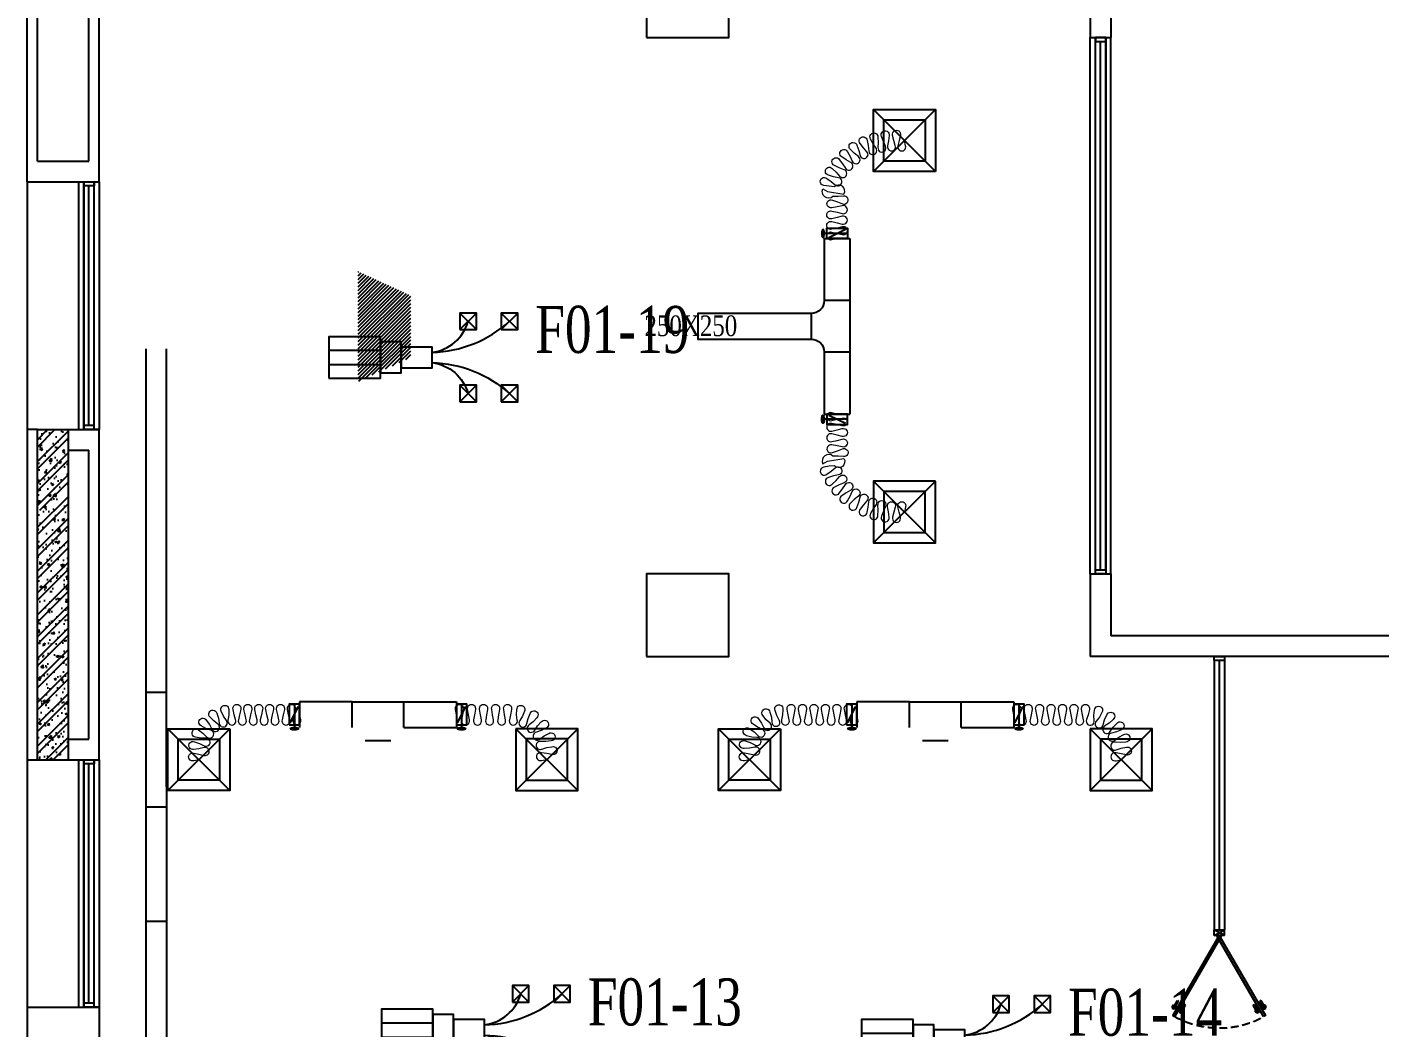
# Model space of a CAD drawing. Header units: metres. Extents: x 352651 to 530851, y -87517 to -24441.
# Drawn here: x 368733 to 381839, y -44860 to -35160 of the extents above; entities that cross this region are included whole.
import ezdxf

# ---------------------------------------------------------------- set-up
doc = ezdxf.new("R2010")
doc.units = ezdxf.units.M
doc.header["$LTSCALE"] = 300
doc.header["$MEASUREMENT"] = 0
doc.linetypes.add('DASHED2', pattern=[0.375, 0.25, -0.125])
for name, color, linetype in [('CUA', 8, 'CONTINUOUS'), ('CUAGIO', 2, 'CONTINUOUS'), ('DIFFUSER', 4, 'CONTINUOUS'), ('DUCT', 2, 'CONTINUOUS'), ('FCU', 1, 'CONTINUOUS'), ('FLEX', 5, 'CONTINUOUS'), ('HATCH', 145, 'CONTINUOUS'), ('KHUAT', 8, 'DASHED2'), ('KICH-THUOC', 9, 'CONTINUOUS'), ('KT', 1, 'CONTINUOUS'), ('THAY', 9, 'CONTINUOUS'), ('TUONG', 7, 'CONTINUOUS'), ('vach', 6, 'CONTINUOUS')]:
    doc.layers.add(name, color=color, linetype=linetype)
doc.layers.add('noi mem', color=5, linetype='BATTING', lineweight=0)
doc.styles.add('PHU', font='vntimeh.shx', dxfattribs={"width": 0.8})
doc.styles.add('ROMANS', font='romans.shx', dxfattribs={"width": 0.75, "bigfont": 'romancvn.shx'})
doc.linetypes.add('BATTING', pattern='A,0.0001,-0.1,[134,ltypeshp.shx,S=0.1,R=0,X=-0.1,Y=0],-0.2,[134,ltypeshp.shx,S=0.1,R=180,X=0.1,Y=0],-0.1', length=0.4001)

# ---------------------------------------------------------------- blocks, each defined once
blk = doc.blocks.new('cot1')
at = {"layer": 'vach'}
blk.add_lwpolyline([(-400, -400), (400, -400), (400, 400), (-400, 400)], close=True, dxfattribs=at)
blk = doc.blocks.new('SAD')
at = {"layer": 'CUAGIO', "color": 8}
for p, q in [((-300, -300), (300, 300)), ((300, -300), (-300, 300))]:
    blk.add_line(p, q, dxfattribs=at)
at = {"layer": 'CUAGIO'}
blk.add_lwpolyline([(300, -300), (300, 300), (-300, 300), (-300, -300)], close=True, dxfattribs=at)
at = {"layer": 'CUAGIO', "color": 8}
blk.add_lwpolyline([(200, -200), (200, 200), (-200, 200), (-200, -200)], close=True, dxfattribs=at)
blk = doc.blocks.new('1-van gio D200')
at = {"layer": 'CUAGIO'}
h = blk.add_hatch(dxfattribs=at)
h.set_pattern_fill('ANSI31', color=256, scale=100, style=0)
edge = h.paths.add_edge_path()
edge.add_ellipse((486127, -58494), major_axis=(-38.1, 0), ratio=0.310482, start_angle=0, end_angle=360, ccw=False)
for p, q in [((486167, -58437), (486087, -58277)), ((486127, -58257), (486127, -58494))]:
    blk.add_line(p, q, dxfattribs=at)
blk.add_lwpolyline([(486177, -58457), (486077, -58457), (486077, -58257), (486177, -58257)], close=True, dxfattribs=at)
at = {"layer": 'CUAGIO', "const_width": 3}
for points in [[(486167, -58437), (486087, -58277)], [(486127, -58257), (486127, -58494)]]:
    blk.add_lwpolyline(points, dxfattribs=at)
at = {"layer": 'CUAGIO', "const_width": 5.35}
blk.add_lwpolyline([(486131, -58357, -1), (486123, -58357, -1)], format="xyb", close=True, dxfattribs=at)
at = {"layer": 'CUAGIO', "extrusion": (0, 0, -1)}
blk.add_ellipse((486127, -58494), major_axis=(-38.1, 0), ratio=0.310482, start_param=-1.570796, end_param=4.712389, dxfattribs=at)
blk = doc.blocks.new('FCU_STD')
at = {"layer": 'DIFFUSER', "ltscale": 1.5}
for p, q in [((370, 270), (530, 430)), ((370, 430), (530, 270)), ((770, 270), (930, 430)), ((770, 430), (930, 270)), ((370, -430), (530, -270)), ((370, -270), (530, -430)), ((770, -430), (930, -270)), ((770, -270), (930, -430))]:
    blk.add_line(p, q, dxfattribs=at)
at = {"layer": 'DIFFUSER'}
for points in [[(370, 270), (530, 270), (530, 430), (370, 430)], [(770, 270), (930, 270), (930, 430), (770, 430)], [(370, -430), (530, -430), (530, -270), (370, -270)], [(770, -430), (930, -430), (930, -270), (770, -270)]]:
    blk.add_lwpolyline(points, close=True, dxfattribs=at)
at = {"layer": 'DUCT'}
for points in [[(-400, -150), (-200, -150), (-200, 150), (-400, 150)], [(-200, -100), (100, -100), (100, 100), (-200, 100)]]:
    blk.add_lwpolyline(points, close=True, dxfattribs=at)
at = {"layer": 'FCU', "ltscale": 1.5}
for p, q in [((-900, 70), (-400, 70)), ((-900, -70), (-400, -70))]:
    blk.add_line(p, q, dxfattribs=at)
at = {"layer": 'FCU'}
blk.add_lwpolyline([(-900, -200), (-400, -200), (-400, 200), (-900, 200)], close=True, dxfattribs=at)
at = {"layer": 'FLEX'}
for points in [[(100, 50, 0.3), (450, 350)], [(100, 50, 0.18), (850, 350)], [(100, -50, -0.3), (450, -350)], [(100, -50, -0.18), (850, -350)]]:
    blk.add_lwpolyline(points, format="xyb", dxfattribs=at)

msp = doc.modelspace()

# ---------------------------------------------------------------- hatches: boundary and pattern name
at = {"layer": 'HATCH', "linetype": 'Continuous'}
h = msp.add_hatch(dxfattribs=at)
h.set_pattern_fill('ANSI32,_O', color=256, scale=400)
h.set_pattern_definition([(45, (-89100, -347750.56), (-106.066017, 106.066017), []), (45, (-89029.29, -347750.56), (-106.066017, 106.066017), [])])
h.paths.add_polyline_path([(369132.5, -39059.6), (368832.5, -39059.6), (368832.5, -39812.4, -0.3648106), (368857.4, -39841.9, -0.3648106), (368832.5, -39871.5), (368832.5, -40859.6), (369132.5, -40859.6)])
h.paths.add_polyline_path([(369132.5, -40859.6), (368832.5, -40859.6), (368832.5, -42259.6), (369132.5, -42259.6)])
h = msp.add_hatch(dxfattribs=at)
h.set_pattern_fill('AR-CONC,_O', color=256, scale=30)
h.set_pattern_definition([(50, (-89100, -347750.56), (215.178055, -18.82564), [22.5, -247.5]), (355, (-89100, -347750.56), (-41.6254, 225.65764), [18, -198]), (100.4514, (-89082.07, -347752.12), (173.552815, 206.83186), [19.12206, -210.34263]), (46.1842, (-89100, -347690.56), (320.17231, -49.6557), [33.75, -371.25]), (96.6356, (-89073.32, -347694.7), (280.39881, 292.23536), [28.68309, -315.5139]), (351.1842, (-89100, -347690.56), (280.39858, 292.23558), [27, -297]), (21, (-89070, -347705.56), (179.072116, -120.78567), [22.5, -247.5]), (326, (-89070, -347705.56), (72.9946, 217.54501), [18, -198]), (71.4514, (-89055.08, -347715.62), (252.06679, 96.75915), [19.12206, -210.34263]), (37.5, (-89100, -347750.556), (3.647957, 99.868156), [0, -195.6, 0, -201, 0, -198.75]), (7.5, (-89100, -347750.56), (78.920861, 118.323514), [0, -114.6, 0, -191.1, 0, -75.75]), (327.5, (-89166.9, -347750.556), (160.146731, -6.766462), [0, -75, 0, -234, 0, -310.5]), (317.5, (-89196.9, -347750.56), (174.95585, 30.031495), [0, -97.5, 0, -155.4, 0, -220.5])])
h.paths.add_polyline_path([(369132.5, -39059.6), (368832.5, -39059.6), (368832.5, -39812.4, -0.3648106), (368857.4, -39841.9, -0.3648106), (368832.5, -39871.5), (368832.5, -40859.6), (369132.5, -40859.6)])
h.paths.add_polyline_path([(369132.5, -40859.6), (368832.5, -40859.6), (368832.5, -42259.6), (369132.5, -42259.6)])
at = {"layer": 'KICH-THUOC'}
h = msp.add_hatch(dxfattribs=at)
h.set_pattern_fill('ANSI31', color=2, scale=200, style=0)
h.set_pattern_definition([(45, (-203304.336, -284.07), (-17.6776695, 17.6776695), [])])
h.paths.add_polyline_path([(372450, -38359.9), (372450, -37759.9), (371940, -37526.4), (371940, -38593.4)])

# ---------------------------------------------------------------- linework, layer by layer
at = {"layer": 'CUA', "linetype": 'Continuous'}
for p, q in [((379082.5, -40419.6), (379082.5, -35259.6)), ((379132.5, -40419.6), (379132.5, -35299.6)), ((379182.5, -35259.6), (379182.5, -40419.6)), ((379182.5, -40419.6), (379182.5, -35259.6)), ((369282.5, -36659.6), (369282.5, -39059.6)), ((369282.5, -39059.6), (369282.5, -36659.6)), ((369382.5, -39059.6), (369382.5, -36659.6)), ((369332.5, -39019.6), (369332.5, -36699.6)), ((380232.5, -41299.6), (380232.5, -43909.6)), ((380282.5, -41299.6), (380282.5, -43909.6)), ((380332.5, -41299.6), (380332.5, -43909.6)), ((369282.5, -42259.6), (369282.5, -44659.6)), ((369282.5, -44659.6), (369282.5, -42259.6)), ((369332.5, -44619.6), (369332.5, -42299.6)), ((369382.5, -44659.6), (369382.5, -42259.6))]:
    msp.add_line(p, q, dxfattribs=at)
at = {"layer": 'CUA'}
for p, q in [((380232.5, -43909.6), (380332.1, -43909.6)), ((380332.1, -43962.3), (380232.5, -43909.6)), ((380232.5, -43962.3), (380332.1, -43909.6)), ((380232.5, -43962.3), (380232.5, -43909.6)), ((380332.1, -43962.3), (380232.5, -43962.3)), ((380332.1, -43962.3), (380332.1, -43909.6)), ((379870.3, -44669.5), (379825.3, -44643.5)), ((379833.9, -44680.4), (379862.9, -44630.2)), ((379850.9, -44638.5), (379876.9, -44593.5)), ((379861.7, -44644.7), (379887.7, -44599.7)), ((379876.9, -44593.5), (379887.7, -44599.7)), ((379891.8, -44681.9), (379936.8, -44707.9)), ((379900.6, -44718.8), (379929.5, -44668.7)), ((379917.5, -44677), (379943.5, -44631.9)), ((379928.3, -44683.2), (379954.3, -44638.2)), ((379954.3, -44638.2), (379943.5, -44631.9)), ((380610.3, -44638.2), (380621.1, -44631.9)), ((380636.3, -44683.2), (380610.3, -44638.2)), ((380647.1, -44677), (380621.1, -44631.9)), ((380672.8, -44681.9), (380627.8, -44707.9)), ((380664, -44718.8), (380635.1, -44668.7)), ((380687.7, -44593.5), (380676.9, -44599.7)), ((380702.9, -44644.7), (380676.9, -44599.7)), ((380713.7, -44638.5), (380687.7, -44593.5)), ((380694.3, -44669.5), (380739.3, -44643.5)), ((380730.7, -44680.4), (380701.7, -44630.2))]:
    msp.add_line(p, q, dxfattribs=at)
at = {"layer": 'CUA', "linetype": 'Continuous'}
for points in [[(379082.5, -35259.6), (379082.5, -35299.6), (379182.5, -35299.6), (379182.5, -35259.6)], [(369382.5, -36659.6), (369382.5, -36699.6), (369282.5, -36699.6), (369282.5, -36659.6)], [(369382.5, -39059.6), (369382.5, -39019.6), (369282.5, -39019.6), (369282.5, -39059.6)], [(379082.5, -40459.6), (379082.5, -40419.6), (379182.5, -40419.6), (379182.5, -40459.6)], [(380332.5, -41259.6), (380332.5, -41299.6), (380232.5, -41299.6), (380232.5, -41259.6)], [(369382.5, -42259.6), (369382.5, -42299.6), (369282.5, -42299.6), (369282.5, -42259.6)], [(369382.5, -44659.6), (369382.5, -44619.6), (369282.5, -44619.6), (369282.5, -44659.6)]]:
    msp.add_lwpolyline(points, close=True, dxfattribs=at)
at = {"layer": 'CUA'}
for points in [[(379852, -44749.9), (380300.6, -43972.9), (380282.3, -43962.3), (379833.7, -44739.4)], [(380712.6, -44749.9), (380264, -43972.9), (380282.3, -43962.3), (380730.9, -44739.4)]]:
    msp.add_lwpolyline(points, close=True, dxfattribs=at)
for centre, major_axis in [((379847.7, -44656.5), (4.7, -17.6)), ((380650.2, -44694.9), (17.6, -4.7))]:
    msp.add_ellipse(centre, major_axis=major_axis, ratio=1, dxfattribs=at)
at = {"layer": 'CUA', "extrusion": (0, 0, -1)}
for centre, major_axis in [((379914.4, -44694.9), (-17.6, -4.7)), ((380716.9, -44656.5), (-4.7, -17.6))]:
    msp.add_ellipse(centre, major_axis=major_axis, ratio=1, dxfattribs=at)
at = {"layer": 'CUAGIO'}
for p, q in [((376455, -37209.9), (376705, -37209.9)), ((376705, -37809.9), (376455, -37809.9)), ((376705, -37809.9), (376705, -38309.9)), ((376330, -37934.9), (376330, -38184.9)), ((369883.5, -38279.2), (369883.5, -48123.6)), ((376705, -38309.9), (376455, -38309.9)), ((376455, -38909.9), (376705, -38909.9)), ((371372.5, -41698.6), (371372.5, -41948.6)), ((371882.5, -41948.6), (371882.5, -41698.6)), ((372382.5, -41948.6), (372382.5, -41698.6)), ((372892.5, -41698.6), (372892.5, -41948.6)), ((376772.5, -41698.6), (376772.5, -41948.6)), ((377282.5, -41948.6), (377282.5, -41698.6)), ((377782.5, -41948.6), (377782.5, -41698.6)), ((378292.5, -41698.6), (378292.5, -41948.6)), ((372382.5, -41948.6), (372892.5, -41948.6)), ((372457.5, -41948.6), (372892.5, -41948.6)), ((377782.5, -41948.6), (378292.5, -41948.6)), ((377857.5, -41948.6), (378292.5, -41948.6)), ((372007.5, -42073.6), (372257.5, -42073.6)), ((377407.5, -42073.6), (377657.5, -42073.6)), ((370083.5, -42522.8), (370083.5, -47409.6))]:
    msp.add_line(p, q, dxfattribs=at)
at = {"layer": 'CUAGIO', "color": 2}
for p, q in [((370083.5, -42522.8), (370083.5, -38277.8)), ((370083.5, -41609.2), (369883.5, -41609.2)), ((370083.5, -42719.2), (369883.5, -42719.2)), ((370083.5, -43829.2), (369883.5, -43829.2))]:
    msp.add_line(p, q, dxfattribs=at)
at = {"layer": 'CUAGIO', "ltscale": 1.5}
for p, q in [((371882.5, -41698.6), (372382.5, -41698.6)), ((377282.5, -41698.6), (377782.5, -41698.6))]:
    msp.add_line(p, q, dxfattribs=at)
at = {"layer": 'CUAGIO'}
msp.add_lwpolyline([(376455, -37209.9), (376455, -37809.9, -0.4142136), (376330, -37934.9), (375230, -37934.9), (375230, -38184.9), (376330, -38184.9, -0.4142136), (376455, -38309.9), (376455, -38909.9)], format="xyb", dxfattribs=at)
for points in [[(376705, -37209.9), (376705, -37809.9)], [(376705, -38309.9), (376705, -38909.9)], [(371882.5, -41698.6), (371372.5, -41698.6)], [(372382.5, -41698.6), (372892.5, -41698.6)], [(377282.5, -41698.6), (376772.5, -41698.6)], [(377782.5, -41698.6), (378292.5, -41698.6)]]:
    msp.add_lwpolyline(points, dxfattribs=at)
at = {"layer": 'KHUAT'}
msp.add_arc((380282.3, -43960.3), 899.3, 241.40997, 298.59003, dxfattribs=at)
at = {"layer": 'noi mem', "linetype": 'ByBlock', "ltscale": 1.5}
for points in [[(376580, -37209.9), (376530, -37221.9, -1.3333333), (376530, -37146.9), (376580, -37158.8), (376630, -37170.8, 1.3333333), (376630, -37095.8), (376580, -37107.7), (376530, -37119.6, -1.3333333), (376530, -37044.6), (376580, -37056.6), (376630, -37068.5, 1.3333333), (376630, -36993.5), (376580, -37005.4), (376530, -37017.4, -1.3333333), (376530, -36942.4), (376580, -36954.3), (376629.6, -36966.7, 1.3333333), (376630.3, -36891.7), (376580.4, -36903.2), (376529.1, -36911.4, -1.3333333), (376534.7, -36836.6), (376584.2, -36852.2), (376631.3, -36871.5, 1.3333333), (376642.6, -36797.3), (376591.8, -36801.7), (376540, -36802, -0.8175068), (376441.9, -36728.9), (376488.4, -36751.9), (376647, -36778.1, 0.8547142), (376554.5, -36706.6), (376503.6, -36703.1), (376452.3, -36695.5, -1.3333333), (376480.2, -36625.9), (376522.6, -36655.7), (376561.8, -36688.3, 1.3333333), (376594.9, -36621), (376545.2, -36609.8), (376495.6, -36594.4, -1.3333333), (376533.8, -36529.9), (376571.2, -36565.8), (376604.9, -36604, 1.3333333), (376647.9, -36542.5), (376600.5, -36523.9), (376553.8, -36501.2, -1.3333333), (376601.4, -36443.2), (376632.9, -36484.4), (376660.4, -36527.3, 1.3333333), (376712.2, -36473.1), (376668.2, -36447.5), (376625.6, -36417.9, -1.3333333), (376681.5, -36367.8), (376706.3, -36413.4), (376726.9, -36459.9, 1.3333333), (376786.4, -36414.3), (376746.8, -36382.3), (376709.2, -36346.5, -1.3333333), (376772.1, -36305.5), (376789.6, -36354.4), (376802.9, -36403.5, 1.3333333), (376868.7, -36367.5), (376834.5, -36329.8), (376802.8, -36288.7, -1.3333333), (376871.1, -36257.8), (376881, -36308.7), (376886.7, -36359.4, 1.3333333), (376957.2, -36333.8), (376929.1, -36291.3), (376904, -36245.9, -1.3333333), (376976.3, -36225.8), (376978.3, -36277.6), (376976.2, -36328.5, 1.3333333), (377049.8, -36314), (377028.5, -36267.7), (377010.6, -36219, -1.3333333), (377085.1, -36210.2), (377079.2, -36261.7), (377069.3, -36311.7, 1.3333333), (377144.3, -36308.5), (377130.3, -36259.6), (377118.3, -36209.6, -1.3333333), (377193.3, -36209.6), (377181.4, -36259.6), (377169.5, -36309.6, 1.3333333), (377244.5, -36309.6), (377232.5, -36259.6)], [(376580, -38909.9), (376530, -38898, 1.3333333), (376530, -38973), (376580, -38961.1), (376630, -38949.1, -1.3333333), (376630, -39024.1), (376580, -39012.2), (376530, -39000.2, 1.3333333), (376530, -39075.2), (376580, -39063.3), (376630, -39051.4, -1.3333333), (376630, -39126.4), (376580, -39114.4), (376530, -39102.5, 1.3333333), (376530, -39177.5), (376580, -39165.5), (376629.6, -39153.2, -1.3333333), (376630.3, -39228.2), (376580.4, -39216.7), (376529.1, -39208.5, 1.3333333), (376534.7, -39283.3), (376584.2, -39267.6), (376631.3, -39248.4, -1.3333333), (376642.6, -39322.5), (376591.8, -39318.2), (376540, -39317.9, 0.8175068), (376441.9, -39391), (376488.4, -39368), (376647, -39341.7, -0.8547142), (376554.5, -39413.3), (376503.6, -39416.7), (376452.3, -39424.4, 1.3333333), (376480.2, -39494), (376522.6, -39464.2), (376561.8, -39431.6, -1.3333333), (376594.9, -39498.9), (376545.2, -39510), (376495.6, -39525.4, 1.3333333), (376533.8, -39590), (376571.2, -39554), (376604.9, -39515.9, -1.3333333), (376647.9, -39577.4), (376600.5, -39595.9), (376553.8, -39618.7, 1.3333333), (376601.4, -39676.7), (376632.9, -39635.5), (376660.4, -39592.6, -1.3333333), (376712.2, -39646.8), (376668.2, -39672.4), (376625.6, -39702, 1.3333333), (376681.5, -39752.1), (376706.3, -39706.5), (376726.9, -39659.9, -1.3333333), (376786.4, -39705.6), (376746.8, -39737.6), (376709.2, -39773.4, 1.3333333), (376772.1, -39814.3), (376789.6, -39765.5), (376802.9, -39716.4, -1.3333333), (376868.7, -39752.4), (376834.5, -39790.1), (376802.8, -39831.2, 1.3333333), (376871.1, -39862.1), (376881, -39811.1), (376886.7, -39760.5, -1.3333333), (376957.2, -39786.1), (376929.1, -39828.6), (376904, -39874, 1.3333333), (376976.3, -39894.1), (376978.3, -39842.3), (376976.2, -39791.4, -1.3333333), (377049.8, -39805.9), (377028.5, -39852.1), (377010.6, -39900.9, 1.3333333), (377085.1, -39909.7), (377079.2, -39858.2), (377069.3, -39808.2, -1.3333333), (377144.3, -39811.3), (377130.3, -39860.3), (377118.3, -39910.3, 1.3333333), (377193.3, -39910.3), (377181.4, -39860.3), (377169.5, -39810.3, -1.3333333), (377244.5, -39810.3), (377232.5, -39860.3)], [(370397.8, -42259.6), (370347.8, -42270.7, -1.3333333), (370347.8, -42195.7), (370397.8, -42206.8), (370447.8, -42218, 1.3333333), (370447.8, -42143), (370397.8, -42154), (370346, -42160.3, -1.3333333), (370353.1, -42085.6), (370402.8, -42101.5), (370447.5, -42124.5, 1.3333333), (370466.2, -42051.9), (370416, -42050.5), (370364.7, -42040.4, -1.3333333), (370394.6, -41971.6), (370437, -42002.1), (370472.3, -42037.8, 1.3333333), (370512.5, -41974.5), (370465.2, -41957.6), (370419.6, -41932.2, -1.3333333), (370469.2, -41876), (370500.1, -41918.1), (370522.7, -41963, 1.3333333), (370580.6, -41915.2), (370540.8, -41884.5), (370505.2, -41846.3, -1.3333333), (370569.8, -41808.1), (370586.2, -41857.7), (370593.8, -41907.4, 1.3333333), (370663.6, -41879.8), (370635.2, -41838.4), (370613.2, -41791, -1.3333333), (370686.4, -41774.7), (370686.6, -41826.9), (370678.6, -41876.5, 1.3333333), (370753.5, -41871.8), (370739.3, -41823.6), (370728.1, -41773.6, -1.3333333), (370803.1, -41773.6), (370792, -41823.6), (370780.9, -41873.6, 1.3333333), (370855.9, -41873.6), (370844.8, -41823.6), (370833.7, -41773.6, -1.3333333), (370908.7, -41773.6), (370897.6, -41823.6), (370886.5, -41873.6, 1.3333333), (370961.5, -41873.6), (370950.3, -41823.6), (370939.2, -41773.6, -1.3333333), (371014.2, -41773.6), (371003.1, -41823.6), (370992, -41873.6, 1.3333333), (371067, -41873.6), (371055.9, -41823.6), (371044.8, -41773.6, -1.3333333), (371119.8, -41773.6), (371108.7, -41823.6), (371097.5, -41873.6, 1.3333333), (371172.5, -41873.6), (371161.4, -41823.6), (371150.3, -41773.6, -1.3333333), (371225.3, -41773.6), (371214.2, -41823.6), (371203.1, -41873.6, 1.3333333), (371278.1, -41873.6), (371267, -41823.6), (371255.9, -41773.6, -1.3333333), (371330.9, -41773.6), (371319.7, -41823.6), (371308.6, -41873.6, 1.3333333), (371383.6, -41873.6), (371372.5, -41823.6)], [(372892.5, -41823.6), (372884.2, -41773.6, -1.3333333), (372959.2, -41773.6), (372950.8, -41823.6), (372942.5, -41873.6, 1.3333333), (373017.5, -41873.6), (373009.1, -41823.6), (373000.8, -41773.6, -1.3333333), (373075.8, -41773.6), (373067.5, -41823.6), (373059.1, -41873.6, 1.3333333), (373134.1, -41873.6), (373125.8, -41823.6), (373117.4, -41773.6, -1.3333333), (373192.4, -41773.6), (373184.1, -41823.6), (373175.8, -41873.6, 1.3333333), (373250.8, -41873.6), (373242.4, -41823.6), (373234.1, -41773.6, -1.3333333), (373309.1, -41773.6), (373300.7, -41823.6), (373292.4, -41873.6, 1.3333333), (373367.4, -41873.6), (373359, -41823.6), (373350.7, -41773.6, -1.3333333), (373425.7, -41773.6), (373417.4, -41823.6), (373406.6, -41872, 1.3333333), (373481.5, -41875.7), (373475.5, -41826.5), (373478.5, -41774.6, -1.3333333), (373551.7, -41790.8), (373532.4, -41839.1), (373506, -41880.9, 1.3333333), (373575.4, -41909.6), (373586.2, -41861.3), (373606.6, -41813.6, -1.3333333), (373670, -41853.8), (373635.4, -41892.5), (373596.4, -41922.9, 1.3333333), (373651.8, -41973.5), (373678.4, -41931.8), (373713.9, -41893.8, -1.3333333), (373759.7, -41953.2), (373714, -41977.9), (373667, -41993.2, 1.3333333), (373701.9, -42059.5), (373741.1, -42029.5), (373787.4, -42005.8, -1.3333333), (373810.3, -42077.3), (373758.9, -42084.9), (373709.5, -42083.2, 1.3333333), (373719.7, -42157.5), (373766.8, -42142.6), (373817, -42133.9, -1.3333333), (373817.5, -42208.9), (373767.2, -42200.9), (373717.2, -42192.6, 1.3333333), (373717.2, -42267.6), (373767.2, -42259.2)], [(375732.5, -42259.6), (375682.5, -42269.3, -1.3333333), (375682.5, -42194.3), (375732.5, -42204.1), (375782.4, -42214, 1.3333333), (375782.6, -42139), (375732.7, -42148.6), (375680.8, -42152.4, -1.3333333), (375689.4, -42077.9), (375739.1, -42093.5), (375783.3, -42116.5, 1.3333333), (375804.1, -42044.4), (375754.4, -42040.3), (375704, -42027.1, -1.3333333), (375736.4, -41959.4), (375778.3, -41990.2), (375812.7, -42026.3, 1.3333333), (375855.7, -41964.8), (375810.1, -41944.8), (375766.7, -41916, -1.3333333), (375819.2, -41862.5), (375848.9, -41905.3), (375869.8, -41950.5, 1.3333333), (375930.4, -41906.3), (375893.7, -41872.6), (375862, -41831.3, -1.3333333), (375929.1, -41797.7), (375943.2, -41847.8), (375948.3, -41897.4, 1.3333333), (376020, -41875.2), (375996.2, -41831.4), (375979.7, -41782.1, -1.3333333), (376054, -41772), (376051.1, -41824), (376041.8, -41873.9, 1.3333333), (376116.8, -41873.3), (376106.6, -41823.6), (376096.9, -41773.6, -1.3333333), (376171.9, -41773.6), (376162.1, -41823.6), (376152.4, -41873.6, 1.3333333), (376227.4, -41873.6), (376217.6, -41823.6), (376207.8, -41773.6, -1.3333333), (376282.8, -41773.6), (376273.1, -41823.6), (376263.3, -41873.6, 1.3333333), (376338.3, -41873.6), (376328.6, -41823.6), (376318.8, -41773.6, -1.3333333), (376393.8, -41773.6), (376384.1, -41823.6), (376374.3, -41873.6, 1.3333333), (376449.3, -41873.6), (376439.6, -41823.6), (376429.8, -41773.6, -1.3333333), (376504.8, -41773.6), (376495.1, -41823.6), (376485.3, -41873.6, 1.3333333), (376560.3, -41873.6), (376550.6, -41823.6), (376540.8, -41773.6, -1.3333333), (376615.8, -41773.6), (376606, -41823.6), (376596.3, -41873.6, 1.3333333), (376671.3, -41873.6), (376661.5, -41823.6), (376651.8, -41773.6, -1.3333333), (376726.8, -41773.6), (376717, -41823.6), (376707.3, -41873.6, 1.3333333), (376782.3, -41873.6), (376772.5, -41823.6)], [(378292.5, -41823.6), (378282.8, -41773.6, -1.3333333), (378357.8, -41773.6), (378348, -41823.6), (378338.3, -41873.6, 1.3333333), (378413.3, -41873.6), (378403.5, -41823.6), (378393.7, -41773.6, -1.3333333), (378468.7, -41773.6), (378459, -41823.6), (378449.2, -41873.6, 1.3333333), (378524.2, -41873.6), (378514.5, -41823.6), (378504.7, -41773.6, -1.3333333), (378579.7, -41773.6), (378570, -41823.6), (378560.2, -41873.6, 1.3333333), (378635.2, -41873.6), (378625.5, -41823.6), (378615.7, -41773.6, -1.3333333), (378690.7, -41773.6), (378681, -41823.6), (378671.2, -41873.6, 1.3333333), (378746.2, -41873.6), (378736.4, -41823.6), (378726.7, -41773.6, -1.3333333), (378801.7, -41773.6), (378791.9, -41823.6), (378782.2, -41873.6, 1.3333333), (378857.2, -41873.6), (378847.4, -41823.6), (378837.7, -41773.6, -1.3333333), (378912.7, -41773.6), (378902.9, -41823.6), (378893.2, -41873.6, 1.3333333), (378968.2, -41873.6), (378958.4, -41823.6), (378949.1, -41773.3, -1.3333333), (379024.1, -41773.9), (379013.9, -41824), (378997.7, -41871.1, 1.3333333), (379072, -41881.2), (379068.8, -41831.4), (379074.6, -41779.7, -1.3333333), (379146.2, -41801.8), (379121.8, -41847.8), (379091.1, -41887.1, 1.3333333), (379158.2, -41920.7), (379171.3, -41872.6), (379193.5, -41825.5, -1.3333333), (379254.2, -41869.7), (379216.1, -41905.3), (379174.4, -41932.5, 1.3333333), (379226.9, -41986), (379254.9, -41944.8), (379291.2, -41907.5, -1.3333333), (379334.2, -41968.9), (379286.7, -41990.2), (379238.4, -42002.5, 1.3333333), (379270.8, -42070.1), (379310.6, -42040.3), (379357.1, -42016.7, -1.3333333), (379377.8, -42088.8), (379326, -42093.5), (379276.3, -42089.4, 1.3333333), (379284.9, -42163.9), (379332.3, -42148.6), (379382.4, -42138.7, -1.3333333), (379382.6, -42213.7), (379332.5, -42204.1), (379282.5, -42194.3, 1.3333333), (379282.5, -42269.3), (379332.5, -42259.6)]]:
    msp.add_lwpolyline(points, format="xyb", dxfattribs=at)
at = {"layer": 'THAY', "linetype": 'Continuous'}
for p, q in [((379032.5, -40459.6), (379032.5, -35259.6)), ((379232.5, -40459.6), (379232.5, -35259.6)), ((368732.5, -36659.6), (368732.5, -39059.6)), ((369232.5, -36659.6), (369232.5, -39059.6)), ((368732.5, -42259.6), (368732.5, -44659.6)), ((369232.5, -42259.6), (369232.5, -44659.6))]:
    msp.add_line(p, q, dxfattribs=at)
for points in [[(369432.5, -36659.6), (369432.5, -39059.6), (369282.5, -39059.6), (369282.5, -36659.6)], [(369432.5, -42259.6), (369432.5, -44659.6), (369282.5, -44659.6), (369282.5, -42259.6)]]:
    msp.add_lwpolyline(points, close=True, dxfattribs=at)
at = {"layer": 'TUONG'}
for p, q in [((368732.5, -36659.6), (368732.5, -34359.6)), ((379232.5, -34359.6), (379232.5, -35259.6)), ((379032.5, -34559.6), (379032.5, -35259.6)), ((368832.5, -36459.6), (368832.5, -35059.6)), ((369332.5, -36459.6), (369332.5, -35059.6)), ((369432.5, -36659.6), (369432.5, -35059.6)), ((379032.5, -35259.6), (379232.5, -35259.6)), ((368832.5, -36459.6), (369332.5, -36459.6)), ((368732.5, -36659.6), (369432.5, -36659.6)), ((369132.5, -39059.6), (369432.5, -39059.6)), ((369432.5, -42259.6), (369432.5, -39059.6)), ((369132.5, -39259.6), (369332.5, -39259.6)), ((369332.5, -42059.6), (369332.5, -39259.6)), ((379032.5, -40459.6), (379232.5, -40459.6)), ((379032.5, -40459.6), (379032.5, -41259.6)), ((379232.5, -40459.6), (379232.5, -41059.6)), ((382732.5, -41059.6), (379232.5, -41059.6)), ((382732.5, -41259.6), (379032.5, -41259.6)), ((369132.5, -42059.6), (369332.5, -42059.6)), ((369132.5, -42259.6), (369432.5, -42259.6)), ((368732.5, -44659.6), (368732.5, -45459.6)), ((368732.5, -44659.6), (369432.5, -44659.6)), ((369432.5, -44659.6), (369432.5, -45459.6))]:
    msp.add_line(p, q, dxfattribs=at)
msp.add_lwpolyline([(368832.5, -39059.6), (368732.5, -39059.6), (368732.5, -42259.6), (368832.5, -42259.6)], dxfattribs=at)
at = {"layer": 'vach'}
for p, q in [((368832.5, -42259.6), (368832.5, -39059.6)), ((368832.5, -39059.6), (369132.5, -39059.6)), ((369132.5, -42259.6), (369132.5, -39059.6)), ((368832.5, -42259.6), (369132.5, -42259.6))]:
    msp.add_line(p, q, dxfattribs=at)

# ---------------------------------------------------------------- block references
at = {"layer": 'CUAGIO', "xscale": -1}
for name, p, rotation in [('SAD', (377232.5, -36259.6), 90), ('1-van gio D200', (434937.3, -525087), 270), ('SAD', (370397.8, -42259.6), 180), ('SAD', (375732.5, -42259.6), 180)]:
    msp.add_blockref(name, p, dxfattribs=dict(at, rotation=rotation))
at = {"layer": 'CUAGIO'}
for name, p, rotation in [('1-van gio D200', (434937.3, 448967.1), 270), ('SAD', (377232.5, -39859.6), 90), ('SAD', (373767.2, -42259.2), 180), ('SAD', (379332.5, -42259.6), 180)]:
    msp.add_blockref(name, p, dxfattribs=dict(at, rotation=rotation))
at = {"layer": 'CUAGIO', "xscale": -1}
for p in [(857449.5, 16533.8), (859069.5, 16533.8), (862849.5, 16533.8), (864469.5, 16533.8)]:
    msp.add_blockref('1-van gio D200', p, dxfattribs=at)
at = {"layer": 'KT', "ltscale": 1.5}
for p in [(372556.3, -38361.5), (373065.2, -44879.1), (377718, -44979.1)]:
    msp.add_blockref('FCU_STD', p, dxfattribs=at)
at = {"layer": 'vach'}
for p in [(375132.5, -34859.6), (375132.5, -40859.6)]:
    msp.add_blockref('cot1', p, dxfattribs=at)

# ---------------------------------------------------------------- texts
at = {"layer": 'CUAGIO', "color": 2, "insert": (374713.6, -37954.7), "char_height": 200, "width": 1510.549, "attachment_point": 1, "style": 'PHU'}
msp.add_mtext('250x250', dxfattribs=at)
at = {"layer": 'KT', "ltscale": 1.5, "char_height": 456.096, "width": 2517.297, "attachment_point": 1, "style": 'ROMANS'}
for s, insert in [('{\\fTimes New Roman|b0|i0|c0|p18;F01-19}', (373656.3, -37861.5)), ('{\\fTimes New Roman|b0|i0|c0|p18;F01-13}', (374165.2, -44379.1)), ('{\\fTimes New Roman|b0|i0|c0|p18;F01-14}', (378818, -44479.1))]:
    msp.add_mtext(s, dxfattribs=dict(at, insert=insert))

doc.saveas('drawing.dxf')
